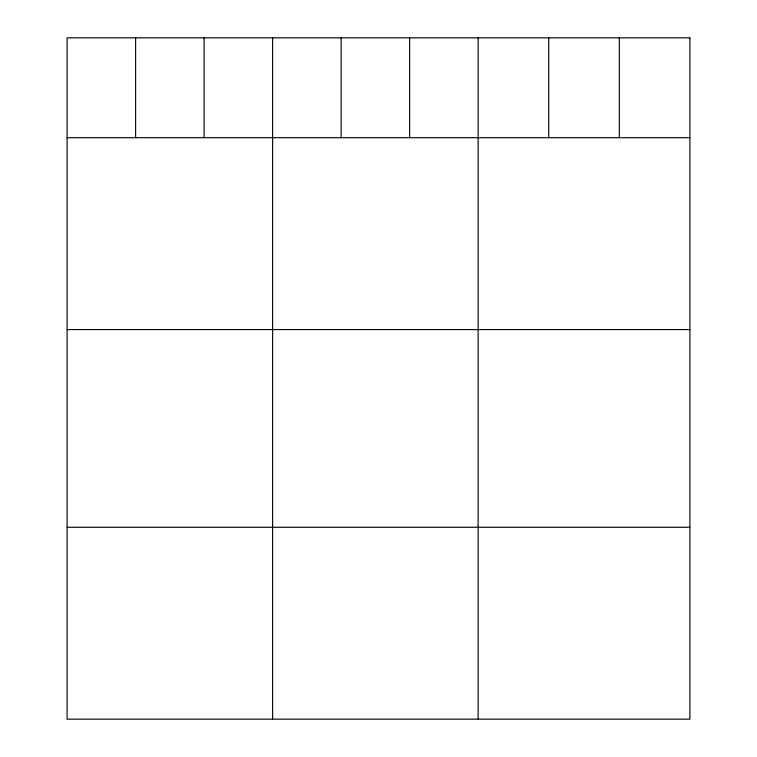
<?xml version="1.0" encoding="UTF-8"?>
<svg xmlns="http://www.w3.org/2000/svg" width="757" height="757" viewBox="0 0 757 757"><rect width="100%" height="100%" fill="white"/><g stroke="black" fill="none" stroke-linecap="round" stroke-linejoin="round"><path stroke-width="1.14" d="M67.099 137.698L689.901 137.698M67.099 329.579L689.901 329.579M67.099 527.269L689.901 527.269M619.321 37.85L619.321 137.698M548.73 37.85L548.73 137.698M478.15 37.85L478.15 719.15M409.641 37.85L409.641 137.698M341.133 37.85L341.133 137.698M272.624 37.85L272.624 719.15M204.116 37.85L204.116 137.698M135.607 37.85L135.607 137.698M689.901 37.85L67.099 37.85L67.099 719.15L689.901 719.15L689.901 37.85"/></g></svg>
